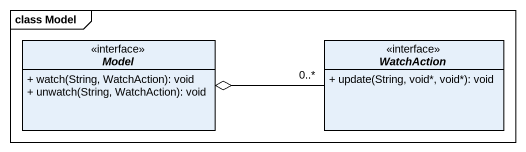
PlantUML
@startuml
mainframe class Model
hide circle
hide empty members
skinparam classAttributeIconSize 0
interface Model {
  + watch(String, WatchAction): void
  + unwatch(String, WatchAction): void
}
interface WatchAction {
  + update(String, void*, void*): void
}
WatchAction "0..*" -left-o Model
@enduml
